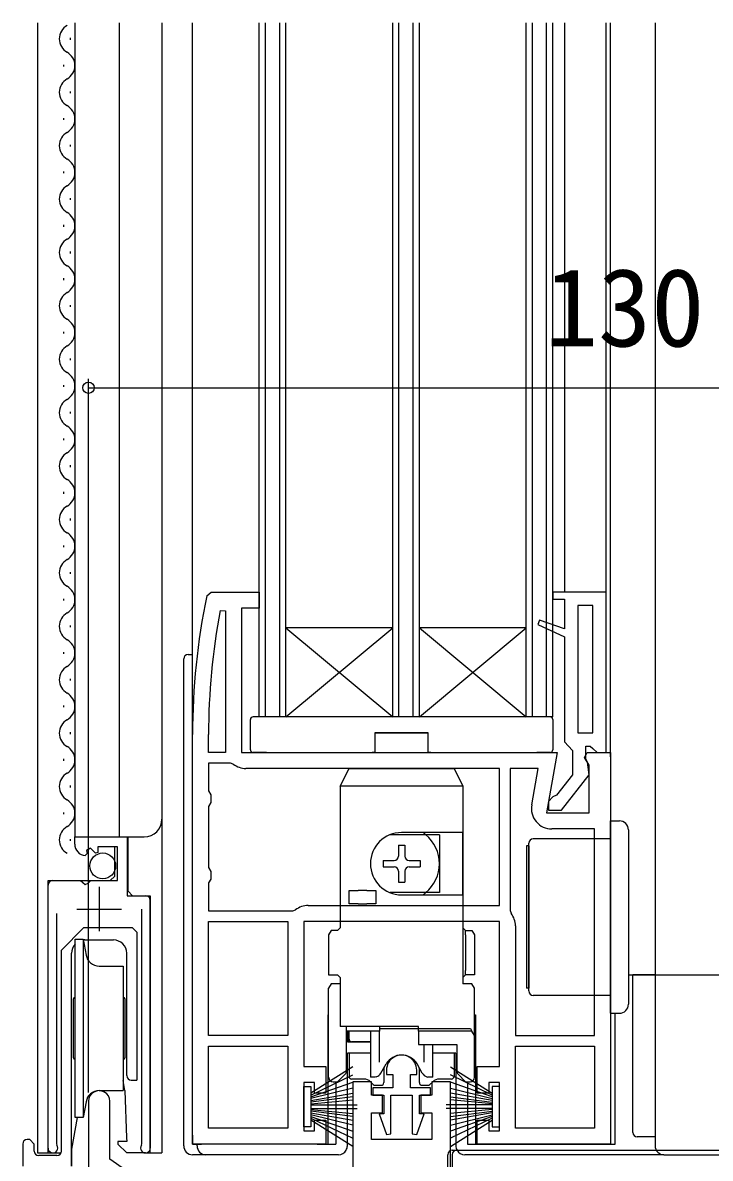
# Model space of a CAD drawing. Units: millimetres, scale not verified. Extents: x -525 to 525, y -783 to 779.
# Drawn here: x -371.6 to -294.3, y 501.7 to 629.3 of the extents above; entities that cross this region are included whole.
import ezdxf
from ezdxf.enums import TextEntityAlignment as Align

# ---------------------------------------------------------------- set-up
doc = ezdxf.new("R2010")
doc.units = ezdxf.units.MM
doc.header["$LTSCALE"] = 4
for name, color, linetype in [('0-2_YKK_11', 7, 'Continuous'), ('0-3_YKK_12', 2, 'Continuous'), ('0-4_YKK_13', 4, 'Continuous'), ('0-5_YKK_D', 6, 'Continuous')]:
    doc.layers.add(name, color=color, linetype=linetype)
doc.styles.add('ＭＳ ゴシック', font='')
doc.styles.get('ＭＳ ゴシック').set_extended_font_data('MS Gothic')

msp = doc.modelspace()

# ---------------------------------------------------------------- linework, layer by layer
at = {"layer": '0-2_YKK_11'}
for p, q in [((-349.445, 563.25), (-348.85, 563.194)), ((-352.55, 503.3), (-352.55, 549.3)), ((-318.05, 545.5), (-346.55, 545.5)), ((-363.05, 532.2), (-363.05, 527.2)), ((-365.55, 529.7), (-360.55, 529.7))]:
    msp.add_line(p, q, dxfattribs=at)
for points in [[(-350.953, 564.901), (-350.463, 565.3), (-345.05, 565.3), (-345.05, 563.5), (-347.05, 563.5), (-347.05, 547.3), (-311.558, 547.3), (-312.757, 540.5), (-307.95, 540.5), (-307.95, 545.856), (-308.492, 546.724), (-308.173, 547.3), (-305.55, 547.3), (-305.55, 503.3), (-320.55, 503.3), (-320.55, 506), (-319.25, 506), (-319.25, 504.8), (-318.05, 504.8), (-318.05, 510.2), (-319.25, 510.2), (-319.25, 509), (-320.55, 509), (-320.55, 512), (-318.05, 512), (-318.05, 528.3), (-340.05, 528.3), (-340.05, 512), (-337.55, 512), (-337.55, 509), (-338.85, 509), (-338.85, 510.2), (-340.05, 510.2), (-340.05, 504.8), (-338.85, 504.8), (-338.85, 506), (-337.55, 506), (-337.55, 503.3), (-352.55, 503.3)], [(-348.85, 563.194), (-348.85, 547.3), (-350.75, 547.3), (-350.75, 549.3)], [(-347.973, 545.993), (-348.282, 546.1), (-350.75, 546.1), (-350.75, 542.966), (-350.5, 542.533), (-350.5, 541.667), (-350.75, 541.234), (-350.75, 534.366), (-350.5, 533.933), (-350.5, 533.067), (-350.75, 532.634), (-350.75, 529.5), (-341.282, 529.5), (-340.973, 529.607)], [(-339.55, 530.1), (-318.05, 530.1), (-318.05, 545.5)], [(-314.426, 541.399), (-313.703, 545.5), (-316.85, 545.5), (-316.85, 529.532), (-316.743, 529.223)], [(-307.35, 515.5), (-307.35, 538.7), (-312.161, 538.7)], [(-365.8, 536.995), (-365.8, 537.8), (-359.9, 537.8), (-359.9, 531.197), (-357.3, 531.197), (-357.3, 502.85)], [(-368.8, 502.85), (-368.8, 532.9), (-365.169, 532.9), (-364.629, 532.447), (-364.3, 532.6), (-364, 532.9), (-361, 532.9), (-361, 536.7), (-363.2, 536.7), (-363.2, 536.066), (-363.447, 535.964), (-364.024, 536.541), (-364.492, 536.271), (-364.407, 535.952), (-364.618, 535.701)], [(-358.303, 503.162), (-358.25, 503.332), (-358.25, 529.7)], [(-367.85, 529.2), (-367.85, 503.332), (-367.797, 503.162)], [(-316.25, 527.8), (-316.25, 515.5), (-307.35, 515.5)], [(-330.75, 511.6), (-330.75, 511.1), (-330.05, 511.1), (-330.05, 509.6), (-332.3, 509.6), (-332.3, 508.8), (-331.05, 508.8), (-331.05, 506.7), (-331.584, 506.7), (-330.747, 504.361), (-330.25, 504.448)], [(-330.25, 504.448), (-330.25, 508.8), (-327.85, 508.8), (-327.85, 504.448), (-327.353, 504.361), (-326.516, 506.7), (-327.05, 506.7), (-327.05, 508.8), (-325.8, 508.8), (-325.8, 509.6), (-328.05, 509.6), (-328.05, 511.1), (-327.35, 511.1), (-327.35, 511.6)], [(-326.9, 506.8), (-325.65, 506.8), (-325.65, 503.8), (-332.45, 503.8), (-332.45, 506.8), (-331.2, 506.8), (-331.2, 508.8), (-332.45, 508.8), (-332.45, 510.3), (-334.55, 510.3), (-334.55, 484.3), (-356.95, 484.3), (-356.95, 498.169), (-361.85, 501.6), (-361.85, 508.1)], [(-323.55, 489.8), (-323.55, 510.3), (-325.65, 510.3), (-325.65, 508.8), (-326.9, 508.8), (-326.9, 506.8)], [(-364.25, 508.1), (-364.25, 460.3), (-348.15, 460.3), (-348.15, 454.7), (-343.55, 454.7), (-343.55, 456.8), (-346.05, 456.8), (-346.05, 460.3)]]:
    msp.add_lwpolyline(points, dxfattribs=at)
for points in [[(-306.05, 547.3), (-306.05, 565.3), (-312.05, 565.3), (-312.05, 564.5), (-310.75, 564.5), (-310.75, 561.183), (-313.53, 562.145), (-313.717, 561.684), (-310.75, 560.3), (-310.75, 548.5), (-310.3, 548.003), (-309.85, 547.505), (-309.85, 544.8), (-311.653, 542.492), (-312.049, 542.3), (-312.55, 541.8), (-312.55, 540.8), (-311.072, 540.8), (-307.962, 544.78), (-308.15, 546.196), (-308.35, 546.596), (-308.35, 548), (-307.844, 548), (-307.546, 547.737), (-307.05, 547.3)], [(-307.55, 549.5), (-307.55, 563.8), (-309.25, 563.8), (-309.25, 549.5)], [(-341.85, 528.3), (-341.85, 515.5), (-350.75, 515.5), (-350.75, 528.3)], [(-341.85, 514.3), (-341.85, 505.1), (-350.75, 505.1), (-350.75, 514.3)], [(-316.25, 505.1), (-316.25, 514.3), (-307.35, 514.3), (-307.35, 505.1)]]:
    msp.add_lwpolyline(points, close=True, dxfattribs=at)
for centre, radius, start, end in [((-275.55, 549.3), 77, 168.31011, 180), ((-275.55, 549.3), 75.2, 169.30948, 180.00001), ((-346.55, 547.8), 2.3, 231.7868, 270), ((-312.161, 541), 2.3, 170.00001, 269.99999), ((-364.5, 536.995), 1.3, 180, 264.78412), ((-339.55, 527.8), 2.3, 90, 128.2132), ((-318.55, 527.8), 2.3, 0, 38.2132), ((-329.05, 511.6), 1.7, 359.99999, 180.00001), ((-363.05, 508.1), 1.2, 359.99999, 180.00001), ((-368.25, 502.85), 0.55, 180.00002, 34.56045), ((-357.85, 502.85), 0.55, 145.43932, 359.99998)]:
    msp.add_arc(centre, radius, start, end, dxfattribs=at)
at = {"layer": '0-3_YKK_12'}
for p, q in [((-370, 629.283), (-370, 502.3)), ((-365.8, 629.283), (-365.8, 537.8)), ((-360.8, 629.283), (-360.8, 537.8)), ((-356, 629.283), (-356, 502.3)), ((-352.55, 549.3), (-352.55, 629.283)), ((-344.35, 551.3), (-344.35, 629.283)), ((-342.75, 551.3), (-342.75, 629.283)), ((-342.05, 551.3), (-342.05, 629.283)), ((-330.05, 551.3), (-330.05, 629.283)), ((-329.35, 551.3), (-329.35, 629.283)), ((-327.75, 551.3), (-327.75, 629.283)), ((-327.05, 551.3), (-327.05, 629.283)), ((-315.05, 551.3), (-315.05, 629.283)), ((-314.35, 551.3), (-314.35, 629.283)), ((-312.75, 551.3), (-312.75, 629.283)), ((-312.05, 551.3), (-312.05, 629.283)), ((-310.75, 629.283), (-310.75, 565.3)), ((-306.05, 564.801), (-306.05, 629.283)), ((-305.55, 546.801), (-305.55, 629.283)), ((-300.55, 629.283), (-300.55, 522.3)), ((-366.282, 627.366), (-366.282, 627.566)), ((-367.042, 624.366), (-367.042, 624.566)), ((-366.282, 621.366), (-366.282, 621.566)), ((-367.042, 618.366), (-367.042, 618.566)), ((-366.282, 615.366), (-366.282, 615.566)), ((-367.042, 612.366), (-367.042, 612.566)), ((-366.282, 609.366), (-366.282, 609.566)), ((-367.042, 606.366), (-367.042, 606.566)), ((-366.282, 603.366), (-366.282, 603.566)), ((-367.042, 600.366), (-367.042, 600.566)), ((-366.282, 597.366), (-366.282, 597.566)), ((-367.042, 594.366), (-367.042, 594.566)), ((-366.282, 591.366), (-366.282, 591.566)), ((-367.042, 588.366), (-367.042, 588.566)), ((-366.282, 585.366), (-366.282, 585.566)), ((-367.042, 582.366), (-367.042, 582.566)), ((-366.282, 579.366), (-366.282, 579.566)), ((-367.042, 576.366), (-367.042, 576.566)), ((-366.282, 573.366), (-366.282, 573.566)), ((-367.042, 570.366), (-367.042, 570.566)), ((-366.282, 567.366), (-366.282, 567.566)), ((-367.042, 564.366), (-367.042, 564.566)), ((-366.282, 561.366), (-366.282, 561.566)), ((-342.05, 551.3), (-330.05, 561.3)), ((-315.05, 561.3), (-327.05, 561.3)), ((-327.05, 561.3), (-315.05, 551.3)), ((-327.05, 551.3), (-315.05, 561.3)), ((-367.042, 558.366), (-367.042, 558.566)), ((-366.282, 555.366), (-366.282, 555.566)), ((-367.042, 552.366), (-367.042, 552.566)), ((-366.282, 549.366), (-366.282, 549.566)), ((-367.042, 546.366), (-367.042, 546.566)), ((-366.282, 543.366), (-366.282, 543.566)), ((-367.042, 540.366), (-367.042, 540.566)), ((-366.282, 537.366), (-366.282, 537.566)), ((-365.8, 537.8), (-358, 537.8)), ((-359.8, 531.7), (-359.8, 537.8)), ((-361.3, 533.4), (-361.3, 536.7)), ((-361.3, 533.4), (-361.8, 532.9)), ((-368.8, 502.3), (-368.8, 532.4)), ((-368.3, 532.9), (-361.8, 532.9)), ((-359.8, 531.7), (-359.3, 531.2)), ((-359.3, 531.2), (-357.8, 531.2)), ((-357.3, 502.3), (-357.3, 530.7)), ((-303.55, 522.3), (-290.55, 522.3)), ((-370, 502.3), (-367.342, 502.3)), ((-357.85, 502.3), (-356, 502.3))]:
    msp.add_line(p, q, dxfattribs=at)
for points in [[(-312.05, 551.3), (-345.05, 551.3), (-345.05, 629.283)], [(-330.05, 561.3), (-342.05, 561.3), (-330.05, 551.3)]]:
    msp.add_lwpolyline(points, dxfattribs=at)
for centre, radius, start, end in [((-365.823, 627.466), 1.718, 119.20254, 240.79746), ((-367.5, 624.466), 1.718, 299.20254, 60.79746), ((-365.823, 621.466), 1.718, 119.20254, 240.79746), ((-367.5, 618.466), 1.718, 299.20254, 60.79746), ((-365.823, 615.466), 1.718, 119.20254, 240.79746), ((-367.5, 612.466), 1.718, 299.20254, 60.79746), ((-365.823, 609.466), 1.718, 119.20254, 240.79746), ((-367.5, 606.466), 1.718, 299.20254, 60.79746), ((-365.823, 603.466), 1.718, 119.20254, 240.79746), ((-367.5, 600.466), 1.718, 299.20254, 60.79746), ((-365.823, 597.466), 1.718, 119.20254, 240.79746), ((-367.5, 594.466), 1.718, 299.20254, 60.79746), ((-365.823, 591.466), 1.718, 119.20254, 240.79746), ((-367.5, 588.466), 1.718, 299.20254, 60.79746), ((-365.823, 585.466), 1.718, 119.20254, 240.79746), ((-367.5, 582.466), 1.718, 299.20254, 60.79746), ((-365.823, 579.466), 1.718, 119.20254, 240.79746), ((-367.5, 576.466), 1.718, 299.20254, 60.79746), ((-365.823, 573.466), 1.718, 119.20254, 240.79746), ((-367.5, 570.466), 1.718, 299.20254, 60.79746), ((-365.823, 567.466), 1.718, 119.20254, 240.79746), ((-367.5, 564.466), 1.718, 299.20254, 60.79746), ((-365.823, 561.466), 1.718, 119.20254, 240.79746), ((-367.5, 558.466), 1.718, 299.20254, 60.79746), ((-365.823, 555.466), 1.718, 119.20254, 240.79746), ((-367.5, 552.466), 1.718, 299.20254, 60.79746), ((-365.823, 549.466), 1.718, 119.20254, 240.79746), ((-367.5, 546.466), 1.718, 299.20254, 60.79746), ((-365.823, 543.466), 1.718, 119.20254, 240.79746), ((-367.5, 540.466), 1.718, 299.20254, 60.79746), ((-358, 539.8), 2, 270, 0), ((-365.823, 537.466), 1.718, 119.20254, 240.79746), ((-368.3, 532.4), 0.5, 90, 180), ((-357.8, 530.7), 0.5, 0, 90)]:
    msp.add_arc(centre, radius, start, end, dxfattribs=at)
at = {"layer": '0-4_YKK_13'}
for p, q in [((-353.55, 503.1), (-353.55, 557.8)), ((-353.05, 558.3), (-352.55, 558.3)), ((-345.719, 551.3), (-345.75, 551.3)), ((-312.381, 551.3), (-345.719, 551.3)), ((-312.35, 551.3), (-312.381, 551.3)), ((-346.05, 547.6), (-346.05, 550.891)), ((-312.05, 551), (-312.05, 550.973)), ((-312.05, 550.973), (-312.05, 550.891)), ((-312.05, 550.891), (-312.05, 547.6)), ((-326.05, 549.5), (-332.05, 549.5)), ((-332.05, 549.5), (-326.05, 549.5)), ((-326.05, 547.3), (-326.05, 549.5)), ((-344.25, 547.3), (-345.75, 547.3)), ((-344.25, 547.3), (-332.35, 547.3)), ((-325.75, 547.3), (-326.05, 547.3)), ((-325.75, 547.3), (-313.85, 547.3)), ((-312.35, 547.3), (-313.85, 547.3)), ((-335.95, 543.5), (-334.95, 545.5)), ((-335.95, 543.5), (-335.95, 527.6)), ((-322.15, 543.5), (-335.95, 543.5)), ((-305.55, 539.6), (-304.55, 539.6)), ((-305.55, 532.6), (-305.55, 539.6)), ((-303.55, 538.6), (-303.55, 532.6)), ((-324.8, 538.05), (-330.349, 538.05)), ((-322.15, 538.3), (-322.15, 531.3)), ((-322.15, 531.3), (-322.15, 538.3)), ((-308.05, 537.6), (-314.25, 537.6)), ((-305.55, 537.6), (-308.05, 537.6)), ((-329.4, 536.875), (-328.7, 536.875)), ((-329.4, 536.875), (-329.4, 535.65)), ((-328.7, 536.875), (-328.7, 535.65)), ((-315, 536.8), (-315, 520.8)), ((-314.75, 536.8), (-315, 536.8)), ((-314.75, 520.5), (-314.75, 537.1)), ((-331.125, 535.15), (-331.125, 534.45)), ((-331.125, 535.15), (-329.9, 535.15)), ((-328.2, 535.15), (-326.975, 535.15)), ((-326.975, 535.15), (-326.975, 534.45)), ((-331.125, 534.45), (-329.9, 534.45)), ((-329.4, 533.95), (-329.4, 532.725)), ((-328.7, 533.95), (-328.7, 532.725)), ((-328.2, 534.45), (-326.975, 534.45)), ((-329.4, 532.725), (-328.7, 532.725)), ((-303.55, 532.6), (-303.55, 525)), ((-332.95, 531.8), (-333.95, 531.8)), ((-332.95, 531.8), (-331.95, 531.8)), ((-333.95, 530.3), (-332.95, 530.3)), ((-367.3, 525.1), (-364.8, 527.6)), ((-359.3, 527.6), (-364.8, 527.6)), ((-359.3, 527.6), (-358.8, 527.1)), ((-358.8, 527.1), (-358.8, 510.487)), ((-336.961, 527.3), (-337.25, 526.8)), ((-336.25, 527.3), (-336.961, 527.3)), ((-335.95, 527.6), (-336.25, 527.3)), ((-365.75, 526.3), (-364.838, 526.3)), ((-365.75, 506.3), (-365.75, 526.3)), ((-364.838, 526.3), (-364.527, 524.539)), ((-364.838, 526.3), (-364.838, 506.3)), ((-364.65, 526.23), (-361.45, 526.23)), ((-337.25, 526.8), (-337.25, 522.3)), ((-321.85, 526.8), (-321.85, 522.8)), ((-320.85, 526.8), (-320.85, 522.8)), ((-367.3, 502.5), (-367.3, 525.1)), ((-359.95, 510.987), (-359.95, 524.73)), ((-303.55, 525), (-303.55, 519)), ((-363.05, 523.3), (-360.35, 523.276)), ((-360.35, 523.276), (-360.35, 509.324)), ((-337.25, 522.3), (-336.25, 522.3)), ((-336.25, 522.3), (-335.95, 522)), ((-335.95, 522), (-335.95, 516.5)), ((-322.15, 522), (-321.85, 522.3)), ((-320.85, 522.8), (-320.85, 522.3)), ((-303.55, 522.3), (-303.05, 522.3)), ((-303.054, 504.596), (-303.054, 522.3)), ((-300.55, 522.3), (-303.05, 522.3)), ((-300.55, 522.3), (-300.55, 503.1)), ((-337.25, 510.8), (-337.25, 520.8)), ((-321.139, 521.3), (-322.15, 521.3)), ((-320.85, 520.8), (-321.139, 521.3)), ((-320.85, 515.5), (-320.85, 520.8)), ((-365.95, 513), (-365.95, 519.6)), ((-360.15, 519.6), (-360.15, 513)), ((-308.05, 520), (-314.25, 520)), ((-305.55, 520), (-308.05, 520)), ((-305.55, 518), (-304.55, 518)), ((-337.35, 517.8), (-337.35, 503.3)), ((-337.25, 517.8), (-337.35, 517.8)), ((-320.85, 517.8), (-320.75, 517.8)), ((-320.75, 517.8), (-320.75, 503.3)), ((-327.15, 516.5), (-335.95, 516.5)), ((-335.25, 511.507), (-335.25, 516.5)), ((-331.55, 516), (-335.25, 516)), ((-334.95, 515.1), (-334.95, 516)), ((-332.55, 516), (-332.55, 510.8)), ((-331.554, 516), (-331.554, 512.507)), ((-331.55, 516.5), (-331.55, 516)), ((-331.55, 516.3), (-327.15, 516.3)), ((-327.15, 516.3), (-327.15, 516.5)), ((-327.15, 516), (-327.15, 516.3)), ((-327.15, 516), (-327.15, 514.5)), ((-321.139, 516), (-327.15, 516)), ((-320.85, 515.5), (-321.139, 516)), ((-320.85, 510.8), (-320.85, 515.5)), ((-334.95, 514.8), (-334.95, 515.1)), ((-332.55, 514.8), (-334.65, 514.8)), ((-327.15, 514.5), (-322.85, 514.5)), ((-326.546, 514.5), (-326.546, 512.507)), ((-325.55, 514.305), (-325.552, 514.302)), ((-325.55, 510.8), (-325.55, 514.5)), ((-322.85, 514.5), (-322.85, 511.507)), ((-332.55, 513.5), (-335.15, 513.5)), ((-335.15, 503.1), (-335.15, 513.5)), ((-334.95, 513.5), (-334.95, 510.9)), ((-329.163, 513.298), (-329.165, 513.297)), ((-328.912, 513.297), (-328.913, 513.295)), ((-322.95, 513.5), (-325.55, 513.5)), ((-323.15, 513.5), (-323.15, 510.9)), ((-322.95, 513.5), (-322.95, 503.1)), ((-334.55, 511.972), (-339.25, 509)), ((-331.372, 511.277), (-330.782, 512.3)), ((-326.728, 511.277), (-327.318, 512.3)), ((-323.55, 511.972), (-318.85, 509)), ((-360.15, 509.3), (-360.35, 510.434)), ((-359.45, 510.487), (-358.8, 510.487)), ((-339.25, 508.8), (-334.55, 511.058)), ((-333.264, 510.6), (-334.65, 510.6)), ((-332.008, 510.8), (-332.55, 510.8)), ((-331.896, 510.838), (-332, 510.8)), ((-331.05, 511.6), (-331.05, 510.2)), ((-327.05, 510.2), (-327.05, 511.6)), ((-326.204, 510.838), (-326.1, 510.8)), ((-325.55, 510.8), (-326.092, 510.8)), ((-323.45, 510.6), (-324.836, 510.6)), ((-318.85, 508.8), (-323.55, 511.058)), ((-322.704, 511.154), (-321.85, 510.3)), ((-363.05, 509.3), (-360.35, 509.324)), ((-340.05, 505.25), (-340.05, 509.75)), ((-339.25, 508.6), (-334.55, 510.264)), ((-334.55, 509.589), (-339.25, 508.4)), ((-336.45, 510.3), (-336.45, 503.3)), ((-332.238, 509.988), (-332.557, 510.307)), ((-332.026, 509.9), (-331.35, 509.9)), ((-326.75, 509.9), (-326.074, 509.9)), ((-325.543, 510.307), (-325.862, 509.988)), ((-318.85, 508.6), (-323.55, 510.264)), ((-323.55, 509.589), (-318.85, 508.4)), ((-321.85, 510.3), (-321.35, 510.3)), ((-321.65, 510.3), (-321.65, 503.3)), ((-318.05, 505.25), (-318.05, 509.75)), ((-339.25, 508.2), (-334.55, 509.032)), ((-334.55, 508.594), (-339.25, 508)), ((-339.25, 507.8), (-334.55, 508.275)), ((-318.85, 508.2), (-323.55, 509.032)), ((-323.55, 508.594), (-318.85, 508)), ((-318.85, 507.8), (-323.55, 508.275)), ((-339.25, 507.7), (-334.05, 507.7)), ((-339.25, 507.3), (-334.05, 507.3)), ((-339.25, 507.2), (-334.55, 506.725)), ((-334.55, 506.406), (-339.25, 507)), ((-339.25, 506.8), (-334.55, 505.968)), ((-334.55, 505.411), (-339.25, 506.6)), ((-318.85, 507.7), (-324.05, 507.7)), ((-318.85, 507.3), (-324.05, 507.3)), ((-318.85, 507.2), (-323.55, 506.725)), ((-323.55, 506.406), (-318.85, 507)), ((-318.85, 506.8), (-323.55, 505.968)), ((-323.55, 505.411), (-318.85, 506.6)), ((-365.52, 506.3), (-366.15, 502.726)), ((-339.25, 506.4), (-334.55, 504.736)), ((-339.25, 506.2), (-334.55, 503.942)), ((-334.55, 503.028), (-339.25, 506)), ((-318.85, 506.4), (-323.55, 504.736)), ((-318.85, 506.2), (-323.55, 503.942)), ((-323.55, 503.028), (-318.85, 506)), ((-300.55, 504.096), (-302.554, 504.096)), ((-371.65, 503.3), (-371.65, 500.8)), ((-370.85, 503.8), (-371.15, 503.8)), ((-366.15, 502.726), (-366.15, 500.8)), ((-338.55, 503.3), (-336.45, 503.3)), ((-367.8, 502), (-369.85, 502)), ((-357.85, 502.3), (-359.951, 502.3)), ((-351.05, 502.1), (-352.55, 502.1)), ((-336.15, 502.1), (-351.05, 502.1)), ((-323.85, 499.6), (-323.85, 502.1)), ((-323.35, 502.6), (-322.85, 502.6)), ((-323.35, 502.1), (-323.35, 499.6)), ((-322.85, 502.6), (-293.05, 502.6)), ((-299.55, 502.1), (-321.95, 502.1)), ((-299.55, 502.1), (-274.15, 502.1))]:
    msp.add_line(p, q, dxfattribs=at)
for points in [[(-346.05, 550.891), (-346.05, 550.973), (-346.05, 551)], [(-332.05, 549.5), (-332.05, 547.3), (-332.35, 547.3)], [(-334.95, 545.5), (-323.15, 545.5), (-322.15, 543.5)], [(-322.15, 543.5), (-322.15, 538.3), (-329.05, 538.3)], [(-324.8, 538.05), (-324.8, 531.55), (-330.349, 531.55)], [(-314.75, 536.8), (-314.75, 520.8), (-315, 520.8)], [(-305.55, 518), (-305.55, 525), (-305.55, 532.6)], [(-333.95, 530.3), (-334.95, 530.3), (-334.95, 531.8), (-333.95, 531.8)], [(-331.95, 531.8), (-331.95, 530.3), (-332.95, 530.3)], [(-329.05, 531.3), (-322.15, 531.3), (-322.15, 521.3)], [(-321.85, 526.8), (-321.85, 527.3), (-322.15, 527.6)], [(-321.85, 527.3), (-321.139, 527.3), (-320.85, 526.8)], [(-366.15, 500.8), (-366.15, 502.726), (-366.15, 524.73)], [(-320.85, 522.3), (-321.85, 522.3), (-321.85, 522.8)], [(-335.95, 521.3), (-336.961, 521.3), (-337.25, 520.8)], [(-321.65, 503.3), (-305.05, 503.3), (-305.05, 518)], [(-335.15, 516), (-335.15, 514.8), (-332.55, 514.8)], [(-327.15, 516.3), (-321.312, 516.3), (-321.139, 516)], [(-336.75, 510.3), (-336.25, 510.3), (-335.396, 511.154)], [(-360.15, 509.3), (-359.965, 504), (-359.951, 503.6)], [(-340.05, 509.75), (-339.25, 509.75), (-339.25, 505.25), (-340.05, 505.25)], [(-318.05, 509.75), (-318.85, 509.75), (-318.85, 505.25), (-318.05, 505.25)], [(-364.527, 508.06), (-364.838, 506.3), (-365.75, 506.3)], [(-352.55, 504.299), (-352.55, 503.3), (-352.05, 503.3)], [(-370.35, 502.5), (-370.35, 503.3), (-370.85, 503.8)], [(-359.951, 503.6), (-360.95, 503.6), (-360.95, 503.3), (-359.951, 502.3)], [(-352.05, 503.1), (-352.05, 503.3), (-351.55, 503.3)]]:
    msp.add_lwpolyline(points, dxfattribs=at)
msp.add_circle((-362.649, 534.55), 1.45, dxfattribs=at)
for centre, radius, start, end in [((-353.05, 557.8), 0.5, 90, 180), ((-345.75, 551), 0.3, 90, 180), ((-312.35, 551), 0.3, 0, 90), ((-345.75, 547.6), 0.3, 180, 270), ((-312.35, 547.6), 0.3, 270, 0), ((-304.55, 538.6), 1, 0, 90), ((-329.05, 534.8), 3.5, 90, 270), ((-329.05, 534.8), 4.25, 49.88083, 55.43968), ((-329.05, 534.8), 4.25, 310.11917, 49.88083), ((-314.25, 537.1), 0.5, 90, 180), ((-329.9, 535.65), 0.5, 270, 0), ((-328.2, 535.65), 0.5, 180, 270), ((-329.9, 533.95), 0.5, 0, 90), ((-328.2, 533.95), 0.5, 90, 180), ((-329.05, 534.8), 4.25, 304.56032, 310.11917), ((-364.65, 524.73), 1.5, 137.16657, 180), ((-364.65, 524.73), 1.5, 90, 96.64425), ((-361.45, 524.73), 1.5, 0, 90), ((-363.05, 524.8), 1.5, 190, 270), ((-365.75, 519.6), 0.2, 90, 180), ((-360.35, 519.6), 0.2, 0, 90), ((-314.25, 520.5), 0.5, 180, 270), ((-304.55, 519), 1, 270, 0), ((-334.65, 515.1), 0.3, 180, 270), ((-365.75, 513), 0.2, 180, 270), ((-360.35, 513), 0.2, 270, 0), ((-329.05, 511.3), 2, 30, 150), ((-329.05, 511.6), 2, 170.16173, 180), ((-329.05, 511.6), 2, 0, 5.68237), ((-359.45, 510.987), 0.5, 180, 270), ((-336.75, 510.8), 0.5, 180, 270), ((-335.75, 511.507), 0.5, 315, 0), ((-334.65, 510.9), 0.3, 180, 270), ((-333.264, 509.6), 1, 45, 90), ((-332.238, 511.777), 1, 290, 330), ((-325.862, 511.777), 1, 210, 250), ((-324.836, 509.6), 1, 90, 135), ((-323.45, 510.9), 0.3, 270, 0), ((-322.35, 511.507), 0.5, 180, 225), ((-321.35, 510.8), 0.5, 270, 0), ((-363.05, 507.8), 1.5, 90, 170), ((-332.026, 510.2), 0.3, 225, 270), ((-331.35, 510.2), 0.3, 270, 0), ((-326.75, 510.2), 0.3, 180, 270), ((-326.074, 510.2), 0.3, 270, 315), ((-302.554, 504.596), 0.5, 180.00511, 269.99489), ((-371.15, 503.3), 0.5, 90, 180), ((-352.55, 503.1), 1, 180, 270), ((-351.05, 503.1), 1, 180, 270), ((-336.15, 503.1), 1, 330, 0), ((-321.95, 503.1), 1, 180, 210), ((-299.55, 503.1), 1, 180, 270), ((-369.85, 502.5), 0.5, 180, 270), ((-367.8, 502.5), 0.5, 270, 0), ((-336.15, 503.1), 1, 270, 330), ((-323.35, 502.1), 0.5, 90, 180), ((-322.85, 502.1), 0.5, 90, 180), ((-321.95, 503.1), 1, 210, 270)]:
    msp.add_arc(centre, radius, start, end, dxfattribs=at)
at = {"layer": '0-5_YKK_D'}
for p, q in [((-364.25, 509.1), (-364.25, 589.27)), ((-364.25, 588.27), (-234.25, 588.27))]:
    msp.add_line(p, q, dxfattribs=at)
msp.add_circle((-364.25, 588.27), 0.637, dxfattribs=at)

# ---------------------------------------------------------------- texts
at = {"layer": '0-5_YKK_D', "style": 'ＭＳ ゴシック'}
msp.add_text('130', height=8.798, dxfattribs=at).set_placement((-312.955, 590.27), align=Align.BOTTOM_LEFT)

doc.saveas('drawing.dxf')
